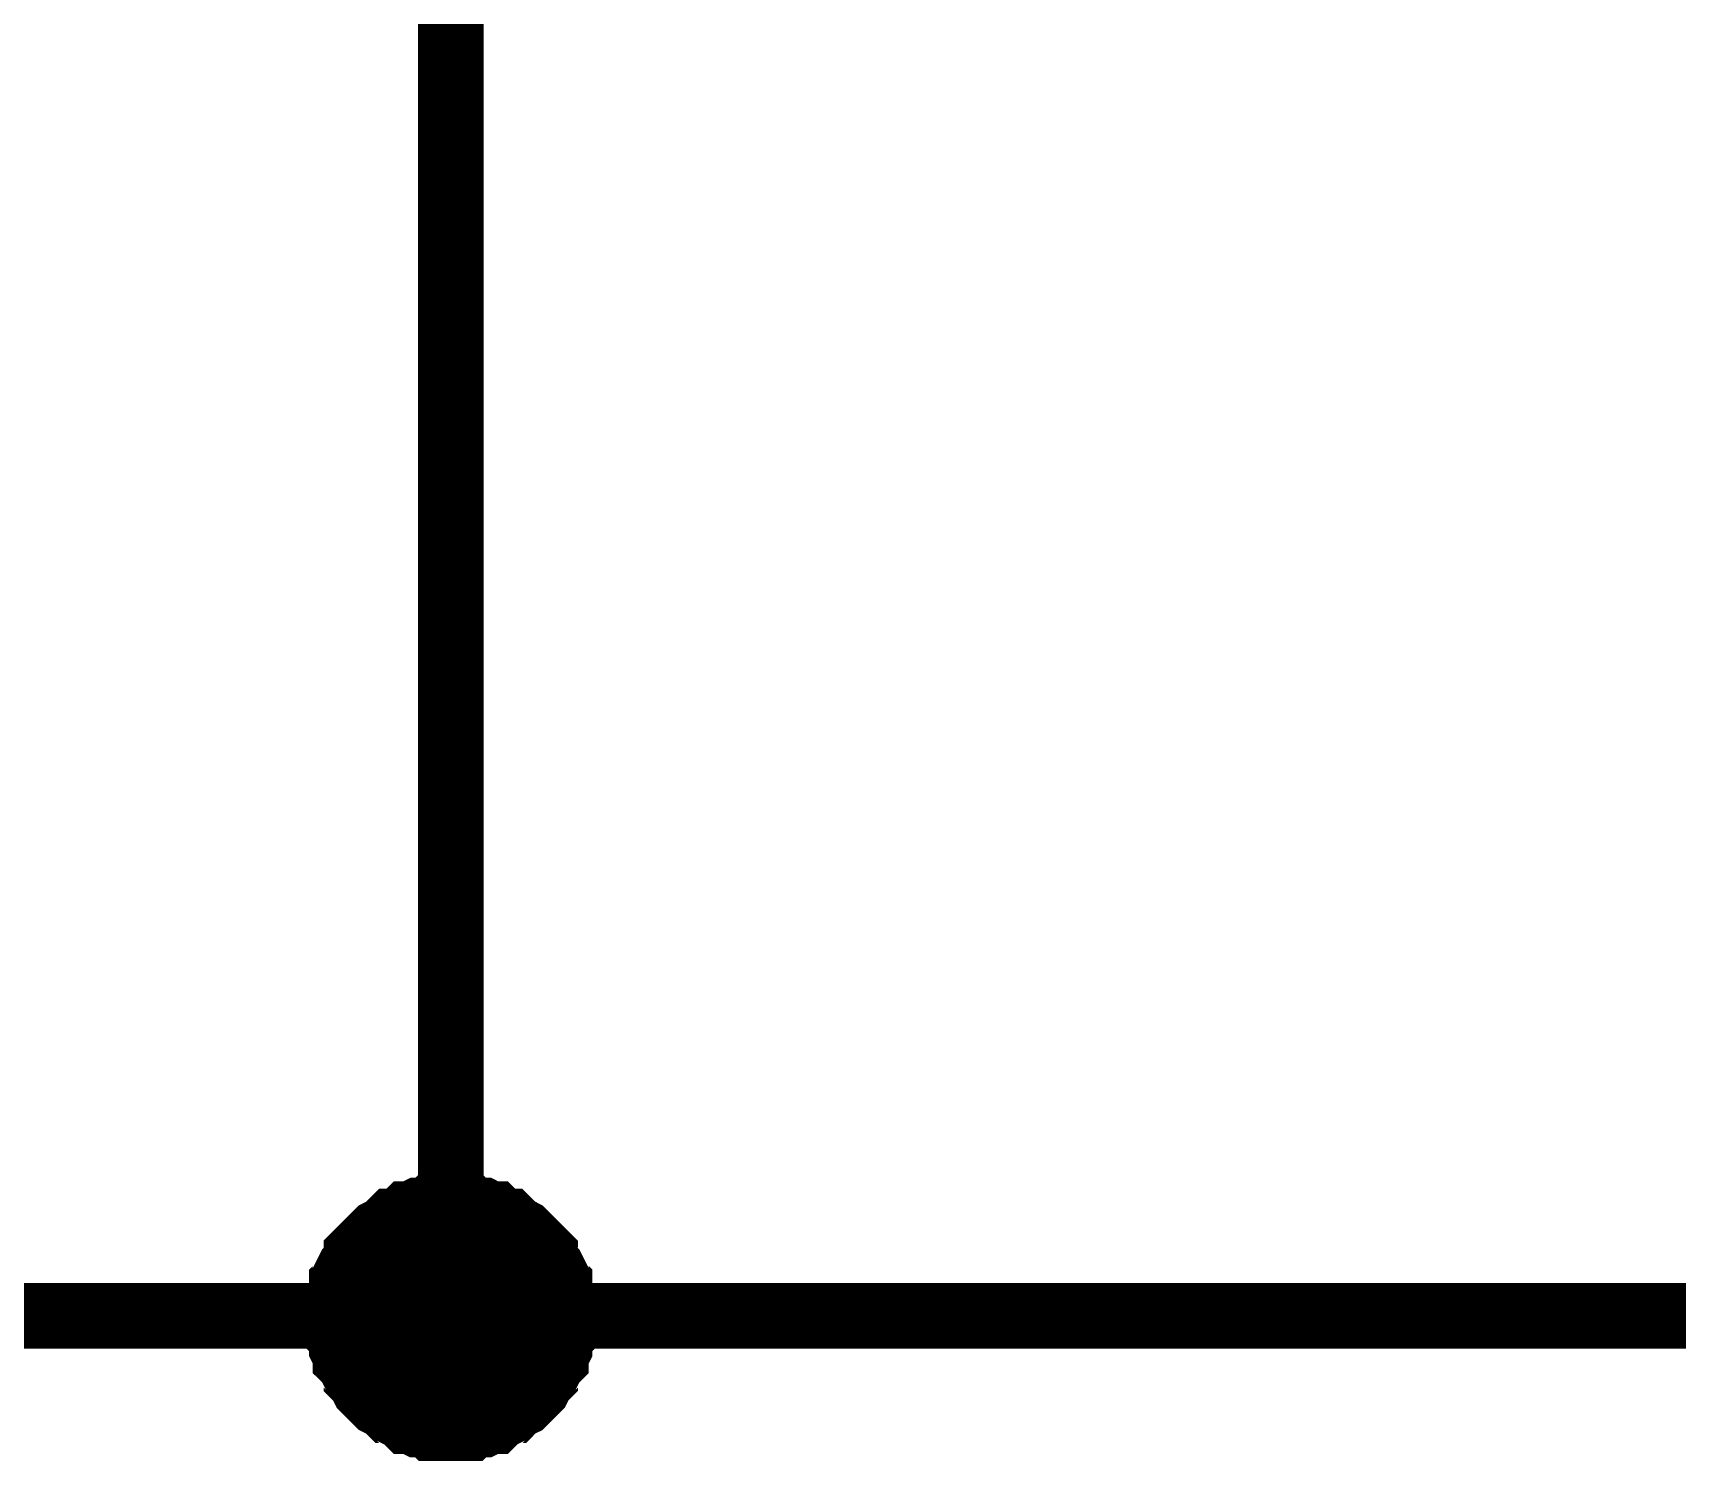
# Model space of a CAD drawing. Header units: millimetres. Extents: x 0 to 420, y 0 to 297.
# Drawn here: x 273.07 to 280.58, y 214.34 to 220.86 of the extents above; entities that cross this region are included whole.
import ezdxf

# ---------------------------------------------------------------- set-up
doc = ezdxf.new("R2010")
doc.units = ezdxf.units.MM
doc.layers.add('Sheet', color=255, linetype='Continuous')

msp = doc.modelspace()

# ---------------------------------------------------------------- linework, layer by layer
at = {"layer": 'Sheet'}
for points, const_width in [([(279.9779, 254.9901), (274.9795, 254.9901), (274.9795, 215.0004)], 0.2997), ([(274.4664, 215.0004), (274.4664, 215.017), (274.4664, 215.0501), (274.4664, 215.0667), (274.483, 215.0998), (274.483, 215.1164), (274.483, 215.1495), (274.4995, 215.166), (274.4995, 215.1826), (274.5161, 215.2157), (274.5326, 215.2323), (274.5492, 215.2488), (274.5492, 215.2819), (274.5657, 215.2985), (274.5823, 215.3151), (274.5988, 215.3316), (274.6154, 215.3482), (274.6319, 215.3647), (274.6485, 215.3813), (274.6816, 215.3979), (274.6981, 215.4144), (274.7147, 215.431), (274.7312, 215.431), (274.7643, 215.4475), (274.7809, 215.4641), (274.7974, 215.4641), (274.8305, 215.4807), (274.8471, 215.4807), (274.8802, 215.4807), (274.8968, 215.4972), (274.9299, 215.4972), (274.9464, 215.4972), (274.9795, 215.4972)], 0.2997), ([(274.4664, 215.0004), (274.4664, 215.017), (274.4664, 215.0501), (274.4664, 215.0667), (274.483, 215.0998), (274.483, 215.1164), (274.483, 215.1495), (274.4995, 215.166), (274.4995, 215.1826), (274.5161, 215.2157), (274.5326, 215.2323), (274.5492, 215.2488), (274.5492, 215.2819), (274.5657, 215.2985), (274.5823, 215.3151), (274.5988, 215.3316), (274.6154, 215.3482), (274.6319, 215.3647), (274.6485, 215.3813), (274.6816, 215.3979), (274.6981, 215.4144), (274.7147, 215.431), (274.7312, 215.431), (274.7643, 215.4475), (274.7809, 215.4641), (274.7974, 215.4641), (274.8305, 215.4807), (274.8471, 215.4807), (274.8802, 215.4807), (274.8968, 215.4972), (274.9299, 215.4972), (274.9464, 215.4972), (274.9795, 215.4972)], 0.2997), ([(274.4664, 215.0004), (274.4664, 215.017), (274.4664, 215.0501), (274.4664, 215.0667), (274.483, 215.0998), (274.483, 215.1164), (274.483, 215.1495), (274.4995, 215.166), (274.4995, 215.1826), (274.5161, 215.2157), (274.5326, 215.2323), (274.5492, 215.2488), (274.5492, 215.2819), (274.5657, 215.2985), (274.5823, 215.3151), (274.5988, 215.3316), (274.6154, 215.3482), (274.6319, 215.3647), (274.6485, 215.3813), (274.6816, 215.3979), (274.6981, 215.4144), (274.7147, 215.431), (274.7312, 215.431), (274.7643, 215.4475), (274.7809, 215.4641), (274.7974, 215.4641), (274.8305, 215.4807), (274.8471, 215.4807), (274.8802, 215.4807), (274.8968, 215.4972), (274.9299, 215.4972), (274.9464, 215.4972), (274.9795, 215.4972)], 0.2997), ([(274.4664, 215.0004), (274.4664, 215.017), (274.4664, 215.0501), (274.4664, 215.0667), (274.483, 215.0998), (274.483, 215.1164), (274.483, 215.1495), (274.4995, 215.166), (274.4995, 215.1826), (274.5161, 215.2157), (274.5326, 215.2323), (274.5492, 215.2488), (274.5492, 215.2819), (274.5657, 215.2985), (274.5823, 215.3151), (274.5988, 215.3316), (274.6154, 215.3482), (274.6319, 215.3647), (274.6485, 215.3813), (274.6816, 215.3979), (274.6981, 215.4144), (274.7147, 215.431), (274.7312, 215.431), (274.7643, 215.4475), (274.7809, 215.4641), (274.7974, 215.4641), (274.8305, 215.4807), (274.8471, 215.4807), (274.8802, 215.4807), (274.8968, 215.4972), (274.9299, 215.4972), (274.9464, 215.4972), (274.9795, 215.4972)], 0.2997), ([(274.9795, 215.4972), (274.9795, 215.4972)], 0.2997), ([(274.9795, 215.4972), (275.0126, 215.4972), (275.0292, 215.4972), (275.0623, 215.4972), (275.0788, 215.4807), (275.1119, 215.4807), (275.1285, 215.4807), (275.1616, 215.4641), (275.1781, 215.4641), (275.1947, 215.4475), (275.2278, 215.431), (275.2443, 215.431), (275.2609, 215.4144), (275.2774, 215.3979), (275.3105, 215.3813), (275.3271, 215.3647), (275.3436, 215.3482), (275.3602, 215.3316), (275.3767, 215.3151), (275.3933, 215.2985), (275.4098, 215.2819), (275.4098, 215.2488), (275.4264, 215.2323), (275.4429, 215.2157), (275.4595, 215.1826), (275.4595, 215.166), (275.476, 215.1495), (275.476, 215.1164), (275.476, 215.0998), (275.4926, 215.0667), (275.4926, 215.0501), (275.4926, 215.017), (275.4926, 215.0004)], 0.2997), ([(274.9795, 215.4972), (274.9795, 215.4972)], 0.2997), ([(274.9795, 215.4972), (275.0126, 215.4972), (275.0292, 215.4972), (275.0623, 215.4972), (275.0788, 215.4807), (275.1119, 215.4807), (275.1285, 215.4807), (275.1616, 215.4641), (275.1781, 215.4641), (275.1947, 215.4475), (275.2278, 215.431), (275.2443, 215.431), (275.2609, 215.4144), (275.2774, 215.3979), (275.3105, 215.3813), (275.3271, 215.3647), (275.3436, 215.3482), (275.3602, 215.3316), (275.3767, 215.3151), (275.3933, 215.2985), (275.4098, 215.2819), (275.4098, 215.2488), (275.4264, 215.2323), (275.4429, 215.2157), (275.4595, 215.1826), (275.4595, 215.166), (275.476, 215.1495), (275.476, 215.1164), (275.476, 215.0998), (275.4926, 215.0667), (275.4926, 215.0501), (275.4926, 215.017), (275.4926, 215.0004)], 0.2997), ([(274.9795, 215.4972), (274.9795, 215.4972)], 0.2997), ([(274.9795, 215.4972), (275.0126, 215.4972), (275.0292, 215.4972), (275.0623, 215.4972), (275.0788, 215.4807), (275.1119, 215.4807), (275.1285, 215.4807), (275.1616, 215.4641), (275.1781, 215.4641), (275.1947, 215.4475), (275.2278, 215.431), (275.2443, 215.431), (275.2609, 215.4144), (275.2774, 215.3979), (275.3105, 215.3813), (275.3271, 215.3647), (275.3436, 215.3482), (275.3602, 215.3316), (275.3767, 215.3151), (275.3933, 215.2985), (275.4098, 215.2819), (275.4098, 215.2488), (275.4264, 215.2323), (275.4429, 215.2157), (275.4595, 215.1826), (275.4595, 215.166), (275.476, 215.1495), (275.476, 215.1164), (275.476, 215.0998), (275.4926, 215.0667), (275.4926, 215.0501), (275.4926, 215.017), (275.4926, 215.0004)], 0.2997), ([(274.9795, 215.4972), (274.9795, 215.4972)], 0.2997), ([(274.9795, 215.4972), (275.0126, 215.4972), (275.0292, 215.4972), (275.0623, 215.4972), (275.0788, 215.4807), (275.1119, 215.4807), (275.1285, 215.4807), (275.1616, 215.4641), (275.1781, 215.4641), (275.1947, 215.4475), (275.2278, 215.431), (275.2443, 215.431), (275.2609, 215.4144), (275.2774, 215.3979), (275.3105, 215.3813), (275.3271, 215.3647), (275.3436, 215.3482), (275.3602, 215.3316), (275.3767, 215.3151), (275.3933, 215.2985), (275.4098, 215.2819), (275.4098, 215.2488), (275.4264, 215.2323), (275.4429, 215.2157), (275.4595, 215.1826), (275.4595, 215.166), (275.476, 215.1495), (275.476, 215.1164), (275.476, 215.0998), (275.4926, 215.0667), (275.4926, 215.0501), (275.4926, 215.017), (275.4926, 215.0004)], 0.2997), ([(274.4664, 215.0004), (274.4664, 215.017), (274.4664, 215.0501), (274.4664, 215.0667), (274.483, 215.0998), (274.483, 215.1164), (274.483, 215.1495), (274.4995, 215.166), (274.4995, 215.1826), (274.5161, 215.2157), (274.5326, 215.2323), (274.5492, 215.2488), (274.5492, 215.2819), (274.5657, 215.2985), (274.5823, 215.3151), (274.5988, 215.3316), (274.6154, 215.3482), (274.6319, 215.3647), (274.6485, 215.3813), (274.6816, 215.3979), (274.6981, 215.4144), (274.7147, 215.431), (274.7312, 215.431), (274.7643, 215.4475), (274.7809, 215.4641), (274.7974, 215.4641), (274.8305, 215.4807), (274.8471, 215.4807), (274.8802, 215.4807), (274.8968, 215.4972), (274.9299, 215.4972), (274.9464, 215.4972), (274.9795, 215.4972)], 0.0991), ([(274.4664, 215.0004), (274.4664, 215.017), (274.4664, 215.0501), (274.4664, 215.0667), (274.483, 215.0998), (274.483, 215.1164), (274.483, 215.1495), (274.4995, 215.166), (274.4995, 215.1826), (274.5161, 215.2157), (274.5326, 215.2323), (274.5492, 215.2488), (274.5492, 215.2819), (274.5657, 215.2985), (274.5823, 215.3151), (274.5988, 215.3316), (274.6154, 215.3482), (274.6319, 215.3647), (274.6485, 215.3813), (274.6816, 215.3979), (274.6981, 215.4144), (274.7147, 215.431), (274.7312, 215.431), (274.7643, 215.4475), (274.7809, 215.4641), (274.7974, 215.4641), (274.8305, 215.4807), (274.8471, 215.4807), (274.8802, 215.4807), (274.8968, 215.4972), (274.9299, 215.4972), (274.9464, 215.4972), (274.9795, 215.4972)], 0.0991), ([(274.4664, 215.0004), (274.4664, 215.017), (274.4664, 215.0501), (274.4664, 215.0667), (274.483, 215.0998), (274.483, 215.1164), (274.483, 215.1495), (274.4995, 215.166), (274.4995, 215.1826), (274.5161, 215.2157), (274.5326, 215.2323), (274.5492, 215.2488), (274.5492, 215.2819), (274.5657, 215.2985), (274.5823, 215.3151), (274.5988, 215.3316), (274.6154, 215.3482), (274.6319, 215.3647), (274.6485, 215.3813), (274.6816, 215.3979), (274.6981, 215.4144), (274.7147, 215.431), (274.7312, 215.431), (274.7643, 215.4475), (274.7809, 215.4641), (274.7974, 215.4641), (274.8305, 215.4807), (274.8471, 215.4807), (274.8802, 215.4807), (274.8968, 215.4972), (274.9299, 215.4972), (274.9464, 215.4972), (274.9795, 215.4972)], 0.0991), ([(274.4664, 215.0004), (274.4664, 215.017), (274.4664, 215.0501), (274.4664, 215.0667), (274.483, 215.0998), (274.483, 215.1164), (274.483, 215.1495), (274.4995, 215.166), (274.4995, 215.1826), (274.5161, 215.2157), (274.5326, 215.2323), (274.5492, 215.2488), (274.5492, 215.2819), (274.5657, 215.2985), (274.5823, 215.3151), (274.5988, 215.3316), (274.6154, 215.3482), (274.6319, 215.3647), (274.6485, 215.3813), (274.6816, 215.3979), (274.6981, 215.4144), (274.7147, 215.431), (274.7312, 215.431), (274.7643, 215.4475), (274.7809, 215.4641), (274.7974, 215.4641), (274.8305, 215.4807), (274.8471, 215.4807), (274.8802, 215.4807), (274.8968, 215.4972), (274.9299, 215.4972), (274.9464, 215.4972), (274.9795, 215.4972)], 0.0991), ([(274.9795, 215.4972), (274.9795, 215.4972)], 0.0991), ([(274.9795, 215.4972), (275.0126, 215.4972), (275.0292, 215.4972), (275.0623, 215.4972), (275.0788, 215.4807), (275.1119, 215.4807), (275.1285, 215.4807), (275.1616, 215.4641), (275.1781, 215.4641), (275.1947, 215.4475), (275.2278, 215.431), (275.2443, 215.431), (275.2609, 215.4144), (275.2774, 215.3979), (275.3105, 215.3813), (275.3271, 215.3647), (275.3436, 215.3482), (275.3602, 215.3316), (275.3767, 215.3151), (275.3933, 215.2985), (275.4098, 215.2819), (275.4098, 215.2488), (275.4264, 215.2323), (275.4429, 215.2157), (275.4595, 215.1826), (275.4595, 215.166), (275.476, 215.1495), (275.476, 215.1164), (275.476, 215.0998), (275.4926, 215.0667), (275.4926, 215.0501), (275.4926, 215.017), (275.4926, 215.0004)], 0.0991), ([(274.9795, 215.4972), (274.9795, 215.4972)], 0.0991), ([(274.9795, 215.4972), (275.0126, 215.4972), (275.0292, 215.4972), (275.0623, 215.4972), (275.0788, 215.4807), (275.1119, 215.4807), (275.1285, 215.4807), (275.1616, 215.4641), (275.1781, 215.4641), (275.1947, 215.4475), (275.2278, 215.431), (275.2443, 215.431), (275.2609, 215.4144), (275.2774, 215.3979), (275.3105, 215.3813), (275.3271, 215.3647), (275.3436, 215.3482), (275.3602, 215.3316), (275.3767, 215.3151), (275.3933, 215.2985), (275.4098, 215.2819), (275.4098, 215.2488), (275.4264, 215.2323), (275.4429, 215.2157), (275.4595, 215.1826), (275.4595, 215.166), (275.476, 215.1495), (275.476, 215.1164), (275.476, 215.0998), (275.4926, 215.0667), (275.4926, 215.0501), (275.4926, 215.017), (275.4926, 215.0004)], 0.0991), ([(274.9795, 215.4972), (274.9795, 215.4972)], 0.0991), ([(274.9795, 215.4972), (275.0126, 215.4972), (275.0292, 215.4972), (275.0623, 215.4972), (275.0788, 215.4807), (275.1119, 215.4807), (275.1285, 215.4807), (275.1616, 215.4641), (275.1781, 215.4641), (275.1947, 215.4475), (275.2278, 215.431), (275.2443, 215.431), (275.2609, 215.4144), (275.2774, 215.3979), (275.3105, 215.3813), (275.3271, 215.3647), (275.3436, 215.3482), (275.3602, 215.3316), (275.3767, 215.3151), (275.3933, 215.2985), (275.4098, 215.2819), (275.4098, 215.2488), (275.4264, 215.2323), (275.4429, 215.2157), (275.4595, 215.1826), (275.4595, 215.166), (275.476, 215.1495), (275.476, 215.1164), (275.476, 215.0998), (275.4926, 215.0667), (275.4926, 215.0501), (275.4926, 215.017), (275.4926, 215.0004)], 0.0991), ([(274.9795, 215.4972), (274.9795, 215.4972)], 0.0991), ([(274.9795, 215.4972), (275.0126, 215.4972), (275.0292, 215.4972), (275.0623, 215.4972), (275.0788, 215.4807), (275.1119, 215.4807), (275.1285, 215.4807), (275.1616, 215.4641), (275.1781, 215.4641), (275.1947, 215.4475), (275.2278, 215.431), (275.2443, 215.431), (275.2609, 215.4144), (275.2774, 215.3979), (275.3105, 215.3813), (275.3271, 215.3647), (275.3436, 215.3482), (275.3602, 215.3316), (275.3767, 215.3151), (275.3933, 215.2985), (275.4098, 215.2819), (275.4098, 215.2488), (275.4264, 215.2323), (275.4429, 215.2157), (275.4595, 215.1826), (275.4595, 215.166), (275.476, 215.1495), (275.476, 215.1164), (275.476, 215.0998), (275.4926, 215.0667), (275.4926, 215.0501), (275.4926, 215.017), (275.4926, 215.0004)], 0.0991), ([(177.5268, 215.0004), (200.0197, 215.0004), (274.9795, 215.0004), (284.9764, 215.0004), (332.4448, 215.0004)], 0.2997), ([(274.9795, 214.4871), (274.9464, 214.4871), (274.9299, 214.4871), (274.8968, 214.4871), (274.8802, 214.5037), (274.8471, 214.5037), (274.8305, 214.5037), (274.7974, 214.5202), (274.7809, 214.5202), (274.7643, 214.5368), (274.7312, 214.5534), (274.7147, 214.5699), (274.6981, 214.5699), (274.6816, 214.5865), (274.6485, 214.603), (274.6319, 214.6196), (274.6154, 214.6362), (274.5988, 214.6527), (274.5823, 214.6693), (274.5657, 214.7024), (274.5492, 214.7189), (274.5492, 214.7355), (274.5326, 214.7521), (274.5161, 214.7852), (274.4995, 214.8017), (274.4995, 214.8183), (274.483, 214.8514), (274.483, 214.868), (274.483, 214.9011), (274.4664, 214.9177), (274.4664, 214.9508), (274.4664, 214.9673), (274.4664, 215.0004)], 0.2997), ([(274.4664, 215.0004), (274.4664, 215.0004)], 0.2997), ([(274.9795, 214.4871), (274.9464, 214.4871), (274.9299, 214.4871), (274.8968, 214.4871), (274.8802, 214.5037), (274.8471, 214.5037), (274.8305, 214.5037), (274.7974, 214.5202), (274.7809, 214.5202), (274.7643, 214.5368), (274.7312, 214.5534), (274.7147, 214.5699), (274.6981, 214.5699), (274.6816, 214.5865), (274.6485, 214.603), (274.6319, 214.6196), (274.6154, 214.6362), (274.5988, 214.6527), (274.5823, 214.6693), (274.5657, 214.7024), (274.5492, 214.7189), (274.5492, 214.7355), (274.5326, 214.7521), (274.5161, 214.7852), (274.4995, 214.8017), (274.4995, 214.8183), (274.483, 214.8514), (274.483, 214.868), (274.483, 214.9011), (274.4664, 214.9177), (274.4664, 214.9508), (274.4664, 214.9673), (274.4664, 215.0004)], 0.2997), ([(274.4664, 215.0004), (274.4664, 215.0004)], 0.2997), ([(274.9795, 214.4871), (274.9464, 214.4871), (274.9299, 214.4871), (274.8968, 214.4871), (274.8802, 214.5037), (274.8471, 214.5037), (274.8305, 214.5037), (274.7974, 214.5202), (274.7809, 214.5202), (274.7643, 214.5368), (274.7312, 214.5534), (274.7147, 214.5699), (274.6981, 214.5699), (274.6816, 214.5865), (274.6485, 214.603), (274.6319, 214.6196), (274.6154, 214.6362), (274.5988, 214.6527), (274.5823, 214.6693), (274.5657, 214.7024), (274.5492, 214.7189), (274.5492, 214.7355), (274.5326, 214.7521), (274.5161, 214.7852), (274.4995, 214.8017), (274.4995, 214.8183), (274.483, 214.8514), (274.483, 214.868), (274.483, 214.9011), (274.4664, 214.9177), (274.4664, 214.9508), (274.4664, 214.9673), (274.4664, 215.0004)], 0.2997), ([(274.4664, 215.0004), (274.4664, 215.0004)], 0.2997), ([(274.9795, 214.4871), (274.9464, 214.4871), (274.9299, 214.4871), (274.8968, 214.4871), (274.8802, 214.5037), (274.8471, 214.5037), (274.8305, 214.5037), (274.7974, 214.5202), (274.7809, 214.5202), (274.7643, 214.5368), (274.7312, 214.5534), (274.7147, 214.5699), (274.6981, 214.5699), (274.6816, 214.5865), (274.6485, 214.603), (274.6319, 214.6196), (274.6154, 214.6362), (274.5988, 214.6527), (274.5823, 214.6693), (274.5657, 214.7024), (274.5492, 214.7189), (274.5492, 214.7355), (274.5326, 214.7521), (274.5161, 214.7852), (274.4995, 214.8017), (274.4995, 214.8183), (274.483, 214.8514), (274.483, 214.868), (274.483, 214.9011), (274.4664, 214.9177), (274.4664, 214.9508), (274.4664, 214.9673), (274.4664, 215.0004)], 0.2997), ([(274.4664, 215.0004), (274.4664, 215.0004)], 0.2997), ([(275.4926, 215.0004), (275.4926, 214.9673), (275.4926, 214.9508), (275.4926, 214.9177), (275.476, 214.9011), (275.476, 214.868), (275.476, 214.8514), (275.4595, 214.8183), (275.4595, 214.8017), (275.4429, 214.7852), (275.4264, 214.7521), (275.4098, 214.7355), (275.4098, 214.7189), (275.3933, 214.7024), (275.3767, 214.6693), (275.3602, 214.6527), (275.3436, 214.6362), (275.3271, 214.6196), (275.3105, 214.603), (275.2774, 214.5865), (275.2609, 214.5699), (275.2443, 214.5699), (275.2278, 214.5534), (275.1947, 214.5368), (275.1781, 214.5202), (275.1616, 214.5202), (275.1285, 214.5037), (275.1119, 214.5037), (275.0788, 214.5037), (275.0623, 214.4871), (275.0292, 214.4871), (275.0126, 214.4871), (274.9795, 214.4871)], 0.2997), ([(275.4926, 215.0004), (275.4926, 214.9673), (275.4926, 214.9508), (275.4926, 214.9177), (275.476, 214.9011), (275.476, 214.868), (275.476, 214.8514), (275.4595, 214.8183), (275.4595, 214.8017), (275.4429, 214.7852), (275.4264, 214.7521), (275.4098, 214.7355), (275.4098, 214.7189), (275.3933, 214.7024), (275.3767, 214.6693), (275.3602, 214.6527), (275.3436, 214.6362), (275.3271, 214.6196), (275.3105, 214.603), (275.2774, 214.5865), (275.2609, 214.5699), (275.2443, 214.5699), (275.2278, 214.5534), (275.1947, 214.5368), (275.1781, 214.5202), (275.1616, 214.5202), (275.1285, 214.5037), (275.1119, 214.5037), (275.0788, 214.5037), (275.0623, 214.4871), (275.0292, 214.4871), (275.0126, 214.4871), (274.9795, 214.4871)], 0.2997), ([(275.4926, 215.0004), (275.4926, 214.9673), (275.4926, 214.9508), (275.4926, 214.9177), (275.476, 214.9011), (275.476, 214.868), (275.476, 214.8514), (275.4595, 214.8183), (275.4595, 214.8017), (275.4429, 214.7852), (275.4264, 214.7521), (275.4098, 214.7355), (275.4098, 214.7189), (275.3933, 214.7024), (275.3767, 214.6693), (275.3602, 214.6527), (275.3436, 214.6362), (275.3271, 214.6196), (275.3105, 214.603), (275.2774, 214.5865), (275.2609, 214.5699), (275.2443, 214.5699), (275.2278, 214.5534), (275.1947, 214.5368), (275.1781, 214.5202), (275.1616, 214.5202), (275.1285, 214.5037), (275.1119, 214.5037), (275.0788, 214.5037), (275.0623, 214.4871), (275.0292, 214.4871), (275.0126, 214.4871), (274.9795, 214.4871)], 0.2997), ([(275.4926, 215.0004), (275.4926, 214.9673), (275.4926, 214.9508), (275.4926, 214.9177), (275.476, 214.9011), (275.476, 214.868), (275.476, 214.8514), (275.4595, 214.8183), (275.4595, 214.8017), (275.4429, 214.7852), (275.4264, 214.7521), (275.4098, 214.7355), (275.4098, 214.7189), (275.3933, 214.7024), (275.3767, 214.6693), (275.3602, 214.6527), (275.3436, 214.6362), (275.3271, 214.6196), (275.3105, 214.603), (275.2774, 214.5865), (275.2609, 214.5699), (275.2443, 214.5699), (275.2278, 214.5534), (275.1947, 214.5368), (275.1781, 214.5202), (275.1616, 214.5202), (275.1285, 214.5037), (275.1119, 214.5037), (275.0788, 214.5037), (275.0623, 214.4871), (275.0292, 214.4871), (275.0126, 214.4871), (274.9795, 214.4871)], 0.2997), ([(275.4926, 215.0004), (275.4926, 215.0004), (275.4926, 215.0004), (275.4926, 215.0004), (275.4926, 215.0004), (275.4926, 215.0004), (275.4926, 215.0004), (275.4926, 215.0004), (275.4926, 215.0004), (275.4926, 215.0004), (275.4926, 215.0004), (275.4926, 215.0004), (275.4926, 215.0004), (275.4926, 215.0004), (275.4926, 215.0004), (275.4926, 215.0004), (275.4926, 215.0004), (275.4926, 215.0004), (275.4926, 215.0004), (275.4926, 215.0004), (275.4926, 215.0004), (275.4926, 215.0004), (275.4926, 215.0004), (275.4926, 215.0004), (275.4926, 215.0004), (275.4926, 215.0004), (275.4926, 215.0004), (275.4926, 215.0004), (275.4926, 215.0004), (275.4926, 215.0004), (275.4926, 215.0004), (275.4926, 215.0004), (275.4926, 215.0004)], 0.2997), ([(275.4926, 215.0004), (275.4926, 215.0004)], 0.2997), ([(275.4926, 215.0004), (275.4926, 215.0004), (275.4926, 215.0004), (275.4926, 215.0004), (275.4926, 215.0004), (275.4926, 215.0004), (275.4926, 215.0004), (275.4926, 215.0004), (275.4926, 215.0004), (275.4926, 215.0004), (275.4926, 215.0004), (275.4926, 215.0004), (275.4926, 215.0004), (275.4926, 215.0004), (275.4926, 215.0004), (275.4926, 215.0004), (275.4926, 215.0004), (275.4926, 215.0004), (275.4926, 215.0004), (275.4926, 215.0004), (275.4926, 215.0004), (275.4926, 215.0004), (275.4926, 215.0004), (275.4926, 215.0004), (275.4926, 215.0004), (275.4926, 215.0004), (275.4926, 215.0004), (275.4926, 215.0004), (275.4926, 215.0004), (275.4926, 215.0004), (275.4926, 215.0004), (275.4926, 215.0004), (275.4926, 215.0004)], 0.2997), ([(275.4926, 215.0004), (275.4926, 215.0004)], 0.2997), ([(275.4926, 215.0004), (275.4926, 215.0004), (275.4926, 215.0004), (275.4926, 215.0004), (275.4926, 215.0004), (275.4926, 215.0004), (275.4926, 215.0004), (275.4926, 215.0004), (275.4926, 215.0004), (275.4926, 215.0004), (275.4926, 215.0004), (275.4926, 215.0004), (275.4926, 215.0004), (275.4926, 215.0004), (275.4926, 215.0004), (275.4926, 215.0004), (275.4926, 215.0004), (275.4926, 215.0004), (275.4926, 215.0004), (275.4926, 215.0004), (275.4926, 215.0004), (275.4926, 215.0004), (275.4926, 215.0004), (275.4926, 215.0004), (275.4926, 215.0004), (275.4926, 215.0004), (275.4926, 215.0004), (275.4926, 215.0004), (275.4926, 215.0004), (275.4926, 215.0004), (275.4926, 215.0004), (275.4926, 215.0004), (275.4926, 215.0004)], 0.2997), ([(275.4926, 215.0004), (275.4926, 215.0004)], 0.2997), ([(275.4926, 215.0004), (275.4926, 215.0004), (275.4926, 215.0004), (275.4926, 215.0004), (275.4926, 215.0004), (275.4926, 215.0004), (275.4926, 215.0004), (275.4926, 215.0004), (275.4926, 215.0004), (275.4926, 215.0004), (275.4926, 215.0004), (275.4926, 215.0004), (275.4926, 215.0004), (275.4926, 215.0004), (275.4926, 215.0004), (275.4926, 215.0004), (275.4926, 215.0004), (275.4926, 215.0004), (275.4926, 215.0004), (275.4926, 215.0004), (275.4926, 215.0004), (275.4926, 215.0004), (275.4926, 215.0004), (275.4926, 215.0004), (275.4926, 215.0004), (275.4926, 215.0004), (275.4926, 215.0004), (275.4926, 215.0004), (275.4926, 215.0004), (275.4926, 215.0004), (275.4926, 215.0004), (275.4926, 215.0004), (275.4926, 215.0004)], 0.2997), ([(275.4926, 215.0004), (275.4926, 215.0004)], 0.2997), ([(274.9795, 214.4871), (274.9464, 214.4871), (274.9299, 214.4871), (274.8968, 214.4871), (274.8802, 214.5037), (274.8471, 214.5037), (274.8305, 214.5037), (274.7974, 214.5202), (274.7809, 214.5202), (274.7643, 214.5368), (274.7312, 214.5534), (274.7147, 214.5699), (274.6981, 214.5699), (274.6816, 214.5865), (274.6485, 214.603), (274.6319, 214.6196), (274.6154, 214.6362), (274.5988, 214.6527), (274.5823, 214.6693), (274.5657, 214.7024), (274.5492, 214.7189), (274.5492, 214.7355), (274.5326, 214.7521), (274.5161, 214.7852), (274.4995, 214.8017), (274.4995, 214.8183), (274.483, 214.8514), (274.483, 214.868), (274.483, 214.9011), (274.4664, 214.9177), (274.4664, 214.9508), (274.4664, 214.9673), (274.4664, 215.0004)], 0.0991), ([(274.4664, 215.0004), (274.4664, 215.0004)], 0.0991), ([(274.9795, 214.4871), (274.9464, 214.4871), (274.9299, 214.4871), (274.8968, 214.4871), (274.8802, 214.5037), (274.8471, 214.5037), (274.8305, 214.5037), (274.7974, 214.5202), (274.7809, 214.5202), (274.7643, 214.5368), (274.7312, 214.5534), (274.7147, 214.5699), (274.6981, 214.5699), (274.6816, 214.5865), (274.6485, 214.603), (274.6319, 214.6196), (274.6154, 214.6362), (274.5988, 214.6527), (274.5823, 214.6693), (274.5657, 214.7024), (274.5492, 214.7189), (274.5492, 214.7355), (274.5326, 214.7521), (274.5161, 214.7852), (274.4995, 214.8017), (274.4995, 214.8183), (274.483, 214.8514), (274.483, 214.868), (274.483, 214.9011), (274.4664, 214.9177), (274.4664, 214.9508), (274.4664, 214.9673), (274.4664, 215.0004)], 0.0991), ([(274.4664, 215.0004), (274.4664, 215.0004)], 0.0991), ([(274.9795, 214.4871), (274.9464, 214.4871), (274.9299, 214.4871), (274.8968, 214.4871), (274.8802, 214.5037), (274.8471, 214.5037), (274.8305, 214.5037), (274.7974, 214.5202), (274.7809, 214.5202), (274.7643, 214.5368), (274.7312, 214.5534), (274.7147, 214.5699), (274.6981, 214.5699), (274.6816, 214.5865), (274.6485, 214.603), (274.6319, 214.6196), (274.6154, 214.6362), (274.5988, 214.6527), (274.5823, 214.6693), (274.5657, 214.7024), (274.5492, 214.7189), (274.5492, 214.7355), (274.5326, 214.7521), (274.5161, 214.7852), (274.4995, 214.8017), (274.4995, 214.8183), (274.483, 214.8514), (274.483, 214.868), (274.483, 214.9011), (274.4664, 214.9177), (274.4664, 214.9508), (274.4664, 214.9673), (274.4664, 215.0004)], 0.0991), ([(274.4664, 215.0004), (274.4664, 215.0004)], 0.0991), ([(274.9795, 214.4871), (274.9464, 214.4871), (274.9299, 214.4871), (274.8968, 214.4871), (274.8802, 214.5037), (274.8471, 214.5037), (274.8305, 214.5037), (274.7974, 214.5202), (274.7809, 214.5202), (274.7643, 214.5368), (274.7312, 214.5534), (274.7147, 214.5699), (274.6981, 214.5699), (274.6816, 214.5865), (274.6485, 214.603), (274.6319, 214.6196), (274.6154, 214.6362), (274.5988, 214.6527), (274.5823, 214.6693), (274.5657, 214.7024), (274.5492, 214.7189), (274.5492, 214.7355), (274.5326, 214.7521), (274.5161, 214.7852), (274.4995, 214.8017), (274.4995, 214.8183), (274.483, 214.8514), (274.483, 214.868), (274.483, 214.9011), (274.4664, 214.9177), (274.4664, 214.9508), (274.4664, 214.9673), (274.4664, 215.0004)], 0.0991), ([(274.4664, 215.0004), (274.4664, 215.0004)], 0.0991), ([(275.4926, 215.0004), (275.4926, 214.9673), (275.4926, 214.9508), (275.4926, 214.9177), (275.476, 214.9011), (275.476, 214.868), (275.476, 214.8514), (275.4595, 214.8183), (275.4595, 214.8017), (275.4429, 214.7852), (275.4264, 214.7521), (275.4098, 214.7355), (275.4098, 214.7189), (275.3933, 214.7024), (275.3767, 214.6693), (275.3602, 214.6527), (275.3436, 214.6362), (275.3271, 214.6196), (275.3105, 214.603), (275.2774, 214.5865), (275.2609, 214.5699), (275.2443, 214.5699), (275.2278, 214.5534), (275.1947, 214.5368), (275.1781, 214.5202), (275.1616, 214.5202), (275.1285, 214.5037), (275.1119, 214.5037), (275.0788, 214.5037), (275.0623, 214.4871), (275.0292, 214.4871), (275.0126, 214.4871), (274.9795, 214.4871)], 0.0991), ([(275.4926, 215.0004), (275.4926, 214.9673), (275.4926, 214.9508), (275.4926, 214.9177), (275.476, 214.9011), (275.476, 214.868), (275.476, 214.8514), (275.4595, 214.8183), (275.4595, 214.8017), (275.4429, 214.7852), (275.4264, 214.7521), (275.4098, 214.7355), (275.4098, 214.7189), (275.3933, 214.7024), (275.3767, 214.6693), (275.3602, 214.6527), (275.3436, 214.6362), (275.3271, 214.6196), (275.3105, 214.603), (275.2774, 214.5865), (275.2609, 214.5699), (275.2443, 214.5699), (275.2278, 214.5534), (275.1947, 214.5368), (275.1781, 214.5202), (275.1616, 214.5202), (275.1285, 214.5037), (275.1119, 214.5037), (275.0788, 214.5037), (275.0623, 214.4871), (275.0292, 214.4871), (275.0126, 214.4871), (274.9795, 214.4871)], 0.0991), ([(275.4926, 215.0004), (275.4926, 214.9673), (275.4926, 214.9508), (275.4926, 214.9177), (275.476, 214.9011), (275.476, 214.868), (275.476, 214.8514), (275.4595, 214.8183), (275.4595, 214.8017), (275.4429, 214.7852), (275.4264, 214.7521), (275.4098, 214.7355), (275.4098, 214.7189), (275.3933, 214.7024), (275.3767, 214.6693), (275.3602, 214.6527), (275.3436, 214.6362), (275.3271, 214.6196), (275.3105, 214.603), (275.2774, 214.5865), (275.2609, 214.5699), (275.2443, 214.5699), (275.2278, 214.5534), (275.1947, 214.5368), (275.1781, 214.5202), (275.1616, 214.5202), (275.1285, 214.5037), (275.1119, 214.5037), (275.0788, 214.5037), (275.0623, 214.4871), (275.0292, 214.4871), (275.0126, 214.4871), (274.9795, 214.4871)], 0.0991), ([(275.4926, 215.0004), (275.4926, 214.9673), (275.4926, 214.9508), (275.4926, 214.9177), (275.476, 214.9011), (275.476, 214.868), (275.476, 214.8514), (275.4595, 214.8183), (275.4595, 214.8017), (275.4429, 214.7852), (275.4264, 214.7521), (275.4098, 214.7355), (275.4098, 214.7189), (275.3933, 214.7024), (275.3767, 214.6693), (275.3602, 214.6527), (275.3436, 214.6362), (275.3271, 214.6196), (275.3105, 214.603), (275.2774, 214.5865), (275.2609, 214.5699), (275.2443, 214.5699), (275.2278, 214.5534), (275.1947, 214.5368), (275.1781, 214.5202), (275.1616, 214.5202), (275.1285, 214.5037), (275.1119, 214.5037), (275.0788, 214.5037), (275.0623, 214.4871), (275.0292, 214.4871), (275.0126, 214.4871), (274.9795, 214.4871)], 0.0991), ([(275.4926, 215.0004), (275.4926, 215.0004), (275.4926, 215.0004), (275.4926, 215.0004), (275.4926, 215.0004), (275.4926, 215.0004), (275.4926, 215.0004), (275.4926, 215.0004), (275.4926, 215.0004), (275.4926, 215.0004), (275.4926, 215.0004), (275.4926, 215.0004), (275.4926, 215.0004), (275.4926, 215.0004), (275.4926, 215.0004), (275.4926, 215.0004), (275.4926, 215.0004), (275.4926, 215.0004), (275.4926, 215.0004), (275.4926, 215.0004), (275.4926, 215.0004), (275.4926, 215.0004), (275.4926, 215.0004), (275.4926, 215.0004), (275.4926, 215.0004), (275.4926, 215.0004), (275.4926, 215.0004), (275.4926, 215.0004), (275.4926, 215.0004), (275.4926, 215.0004), (275.4926, 215.0004), (275.4926, 215.0004), (275.4926, 215.0004)], 0.0991), ([(275.4926, 215.0004), (275.4926, 215.0004)], 0.0991), ([(275.4926, 215.0004), (275.4926, 215.0004), (275.4926, 215.0004), (275.4926, 215.0004), (275.4926, 215.0004), (275.4926, 215.0004), (275.4926, 215.0004), (275.4926, 215.0004), (275.4926, 215.0004), (275.4926, 215.0004), (275.4926, 215.0004), (275.4926, 215.0004), (275.4926, 215.0004), (275.4926, 215.0004), (275.4926, 215.0004), (275.4926, 215.0004), (275.4926, 215.0004), (275.4926, 215.0004), (275.4926, 215.0004), (275.4926, 215.0004), (275.4926, 215.0004), (275.4926, 215.0004), (275.4926, 215.0004), (275.4926, 215.0004), (275.4926, 215.0004), (275.4926, 215.0004), (275.4926, 215.0004), (275.4926, 215.0004), (275.4926, 215.0004), (275.4926, 215.0004), (275.4926, 215.0004), (275.4926, 215.0004), (275.4926, 215.0004)], 0.0991), ([(275.4926, 215.0004), (275.4926, 215.0004)], 0.0991), ([(275.4926, 215.0004), (275.4926, 215.0004), (275.4926, 215.0004), (275.4926, 215.0004), (275.4926, 215.0004), (275.4926, 215.0004), (275.4926, 215.0004), (275.4926, 215.0004), (275.4926, 215.0004), (275.4926, 215.0004), (275.4926, 215.0004), (275.4926, 215.0004), (275.4926, 215.0004), (275.4926, 215.0004), (275.4926, 215.0004), (275.4926, 215.0004), (275.4926, 215.0004), (275.4926, 215.0004), (275.4926, 215.0004), (275.4926, 215.0004), (275.4926, 215.0004), (275.4926, 215.0004), (275.4926, 215.0004), (275.4926, 215.0004), (275.4926, 215.0004), (275.4926, 215.0004), (275.4926, 215.0004), (275.4926, 215.0004), (275.4926, 215.0004), (275.4926, 215.0004), (275.4926, 215.0004), (275.4926, 215.0004), (275.4926, 215.0004)], 0.0991), ([(275.4926, 215.0004), (275.4926, 215.0004)], 0.0991), ([(275.4926, 215.0004), (275.4926, 215.0004), (275.4926, 215.0004), (275.4926, 215.0004), (275.4926, 215.0004), (275.4926, 215.0004), (275.4926, 215.0004), (275.4926, 215.0004), (275.4926, 215.0004), (275.4926, 215.0004), (275.4926, 215.0004), (275.4926, 215.0004), (275.4926, 215.0004), (275.4926, 215.0004), (275.4926, 215.0004), (275.4926, 215.0004), (275.4926, 215.0004), (275.4926, 215.0004), (275.4926, 215.0004), (275.4926, 215.0004), (275.4926, 215.0004), (275.4926, 215.0004), (275.4926, 215.0004), (275.4926, 215.0004), (275.4926, 215.0004), (275.4926, 215.0004), (275.4926, 215.0004), (275.4926, 215.0004), (275.4926, 215.0004), (275.4926, 215.0004), (275.4926, 215.0004), (275.4926, 215.0004), (275.4926, 215.0004)], 0.0991), ([(275.4926, 215.0004), (275.4926, 215.0004)], 0.0991)]:
    msp.add_lwpolyline(points, dxfattribs=dict(at, const_width=const_width))
at = {"layer": 'Sheet', "const_width": 0.508}
msp.add_lwpolyline([(274.746, 215, 1), (275.254, 215, 1)], format="xyb", close=True, dxfattribs=at)

doc.saveas('drawing.dxf')
